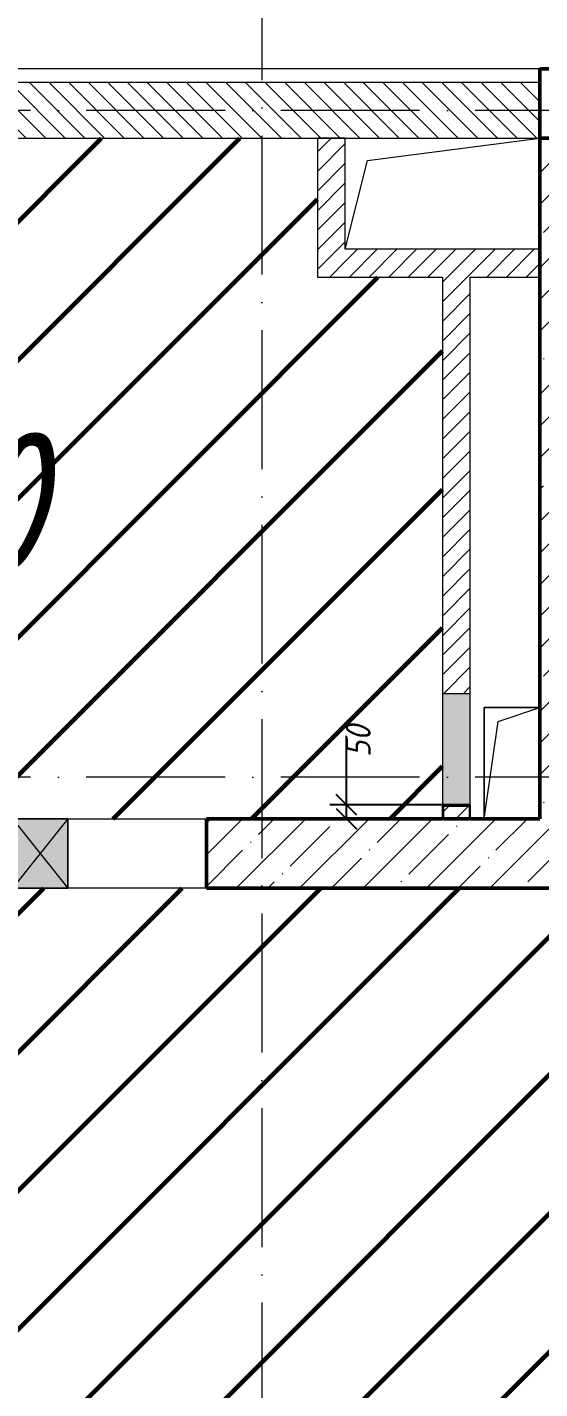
# Model space of a CAD drawing. Header units: millimetres. Extents: x -606178 to 312196, y -19338 to 632709.
# Drawn here: x -211246 to -209401, y 517173 to 522075 of the extents above; entities that cross this region are included whole.
import ezdxf

# ---------------------------------------------------------------- set-up
doc = ezdxf.new("R2010")
doc.units = ezdxf.units.MM
doc.linetypes.add('50_200_ШТРИХ_1Т_ш5_п1_п1_', pattern=[700, 500, -100, 0, -100])
for name, color, linetype, lineweight in [('6.4.1) Окр пт с инж. ПТ2.16', 3, 'Continuous', 60), ('A-____-____-DIMS', 7, 'Continuous', 9), ('A-DETL-GENF-OTLN', 7, 'Continuous', 9), ('A-FLOR-____-OTLN', 7, 'Continuous', 9), ('A-GENM-____-MCUT', 7, 'Continuous', 25), ('A-GENM-____-OTLN', 7, 'Continuous', 9), ('A-GENM-____-OTLN-1', 7, 'Continuous', 25), ('A-GLAZ-____-OTLN', 7, 'Continuous', 9), ('A-WALL-____-MCUT', 7, 'Continuous', 13), ('A-WALL-____-MCUT-2', 7, 'Continuous', 50), ('A-WALL-____-OTLN', 7, 'Continuous', 9), ('A-WALL-____-PATT-1', 7, 'Continuous', 9), ('A-WALL-FNSH-MCUT-1', 7, 'Continuous', 9), ('S-GRID-____-OTLN-1', 7, '50_200_ШТРИХ_1Т_ш5_п1_п1_', 9), ('Марки помещений', 7, 'Continuous', 9)]:
    doc.layers.add(name, color=color, linetype=linetype, lineweight=lineweight)
doc.layers.add('A-GLAZ-____-OTLN-1', color=7, linetype='Continuous', lineweight=9, true_color=0xc0c0c0)
doc.styles.add('ISOCPEUR_I_2', font='isocpeui.ttf', dxfattribs={"width": 0.85, "height": 2.3})
doc.styles.add('ISOCPEUR_I_7', font='isocpeui.ttf', dxfattribs={"width": 0.9, "height": 90})
doc.dimstyles.new('ISO-1_8_0_9К_СРЕДНИЙ_Кладочные_1', dxfattribs={"dimscale": 304.8, "dimtxt": 89.638306, "dimasz": 0.246063, "dimexe": 0.19685, "dimexo": 0, "dimgap": 0, "dimtad": 1, "dimdec": 3, "dimrnd": 0.001, "dimdsep": 46, "dimtxsty": 'ISOCPEUR_I_7', "dimblk1": 'OBLIQUE', "dimblk2": 'OBLIQUE', "dimsah": 1, "dimcen": 0.09, "dimdle": 0.19685, "dimazin": 0, "dimtfac": 1, "dimtdec": 4, "dimtix": 1, "dimtmove": 0, "dimatfit": 3, "dimfxl": 1, "dimtvp": 1, "dimtolj": 1, "dimtzin": 0, "dimarcsym": 2})
pattern_1 = [(45, (-264901.3, 451794.26), (-35.35534, 35.35534), [])]
pattern_2 = [(45, (-264901.3, 451794.26), (-114.04925, 114.04925), []), (45, (-264787.25, 451794.26), (-114.04925, 114.04925), [201.612, -40.322, 3.353, -36.97])]

# ---------------------------------------------------------------- blocks, each defined once
blk = doc.blocks.new('AR_Отверстие Ниша - Лючок-32404098-АР1_План отверстий 2 этажа в осях 1-64_Ю-ЯЯ')
at = {"layer": 'A-GLAZ-____-OTLN'}
blk.add_hatch(color=256, dxfattribs=at).paths.add_polyline_path([(200, -50), (200, 50), (-200, 50), (-200, -50)], flags=0)
for p, q in [((200, 50), (-200, 50)), ((-200, 50), (-200, -50)), ((-200, -50), (200, -50))]:
    blk.add_line(p, q, dxfattribs=at)
blk = doc.blocks.new('154_Фахверк_СКБ_Швеллер - Тип_100_3960_зеркало-29769493-АР1_План отверстий 2 этажа в осях 1-64_Ю-ЯЯ')
at = {"layer": 'A-GENM-____-MCUT'}
for p, q in [((175, 50), (125, 50)), ((125, 50), (125, -50)), ((175, 47), (175, 50)), ((128, 47), (175, 47)), ((128, -47), (128, 47)), ((175, -47), (128, -47)), ((175, -50), (175, -47)), ((125, -50), (175, -50))]:
    blk.add_line(p, q, dxfattribs=at)
blk = doc.blocks.new('AR_Отверстие прямоугольное _в плите_ - AR_Отверстие прямоугольное _в плите_-V161-АР1_План отверстий 2 этажа в осях 1-64_Ю-ЯЯ')
at = {"layer": 'A-GENM-____-OTLN'}
for p, q in [((100, 200), (-100, 200)), ((-100, 200), (-100, -200)), ((-50, 150), (100, 200)), ((-100, -200), (-50, 150))]:
    blk.add_line(p, q, dxfattribs=at)
blk = doc.blocks.new('AR_Отверстие прямоугольное _в плите_ - AR_Отверстие прямоугольное _в плите_-30552525-АР1_План отверстий 2 этажа в осях 1-64_Ю-ЯЯ')
at = {"layer": 'A-GENM-____-OTLN'}
for p, q in [((-270, 120), (350, 200)), ((-350, -200), (-270, 120))]:
    blk.add_line(p, q, dxfattribs=at)
blk = doc.blocks.new('AR_Отверстие прямоугольное _в стене__БезПР - AR_Отверстие прямоугольное _в стене__БезПР-30578456-АР1_План отверстий 2 этажа в осях 1-64_Ю-ЯЯ')
at = {"layer": 'A-GLAZ-____-OTLN-1'}
blk.add_hatch(color=256, dxfattribs=at).paths.add_polyline_path([(100, -125), (100, 125), (-100, 125), (-100, -125)], flags=0)
at = {"layer": 'A-DETL-GENF-OTLN'}
for p, q in [((-100, -125), (-100, 125)), ((-100, 125), (100, 125)), ((100, 125), (-100, -125)), ((-100, 125), (100, -125)), ((100, 125), (-100, 125)), ((-100, 125), (-100, -125)), ((100, 125), (100, -125)), ((100, -125), (100, 125)), ((100, -125), (-100, -125)), ((-100, -125), (100, -125))]:
    blk.add_line(p, q, dxfattribs=at)
at = {"layer": 'A-GLAZ-____-OTLN'}
blk.add_line((100, 125), (-100, 125), dxfattribs=at)
blk = doc.blocks.new('_Oblique')
at = {"color": 0, "linetype": 'ByBlock', "lineweight": -2}
blk.add_line((-0.5, -0.5), (0.5, 0.5), dxfattribs=at)
blk = doc.blocks.new('*D4815')
at = {"layer": 'A-____-____-DIMS', "color": 0, "lineweight": -2, "transparency": 16777216}
for p, q in [((-210097, 519275.3), (-210097, 519523.4)), ((-210097, 519225.3), (-210097, 519335.3)), ((-209660.4, 519275.3), (-210157, 519275.3)), ((-209819.1, 519225.3), (-210157, 519225.3))]:
    blk.add_line(p, q, dxfattribs=at)
at = {"layer": 'Defpoints', "color": 0, "transparency": 16777216}
for p in [(-209660.4, 519275.3), (-210097, 519225.3), (-209819.1, 519225.3)]:
    blk.add_point(p, dxfattribs=at)
at = {"layer": 'A-____-____-DIMS', "color": 0, "lineweight": -2, "transparency": 16777216, "xscale": 75, "yscale": 75, "zscale": 75}
for p, rotation in [((-210097, 519275.3), 90), ((-210097, 519225.3), 270)]:
    blk.add_blockref('_Oblique', p, dxfattribs=dict(at, rotation=rotation))
at = {"layer": 'A-____-____-DIMS', "color": 0, "transparency": 16777216, "insert": (-210100.3, 519446.9), "char_height": 90, "width": 273.052, "attachment_point": 1, "rotation": 90, "line_spacing_factor": 1.149209, "style": 'ISOCPEUR_I_7'}
blk.add_mtext('\\A1;50', dxfattribs=at)

msp = doc.modelspace()

# ---------------------------------------------------------------- hatches: boundary and pattern name
at = {"layer": '6.4.1) Окр пт с инж. ПТ2.16'}
h = msp.add_hatch(dxfattribs=at)
h.set_pattern_fill('ANSI31', color=256, scale=111)
h.paths.add_polyline_path([(-190461.3011, 521675.3011), (-191001.3011, 521675.3011), (-195701.3011, 521675.3011), (-196201.3011, 521675.3011), (-196401.3011, 521675.3011), (-196401.3011, 521225.3011), (-196627.3011, 521225.3011), (-196627.3011, 521219.3011), (-197075.3011, 521219.3011), (-197201.3011, 521225.3011), (-197201.3011, 521675.3011), (-200651.3011, 521675.3011), (-200651.3011, 521175.3011), (-201151.3011, 521175.3011), (-201151.3011, 519475.3011), (-200651.3011, 519475.3011), (-200651.3011, 518975.3011), (-201151.3011, 518975.3011), (-201651.3011, 518975.3011), (-202951.3011, 518975.3011), (-203951.3011, 518975.3011), (-204951.3011, 518975.3011), (-205449.8983, 518975.3011), (-205649.8983, 518975.3011), (-206101.3011, 518975.3011), (-207801.3011, 518975.3011), (-207801.3011, 518175.3011), (-208076.3011, 518175.3011), (-208976.3011, 518175.3011), (-209251.3011, 518175.3011), (-209251.3011, 518975.3011), (-210601.3011, 518975.3011), (-211099.8983, 518975.3011), (-211299.8983, 518975.3011), (-211751.3011, 518975.3011), (-212101.3011, 518975.3011), (-212101.3011, 518375.3011), (-212201.3011, 518375.3011), (-212251.3011, 518375.3011), (-212251.3011, 518475.3011), (-213351.3011, 518475.3011), (-213351.3011, 518375.3011), (-213651.3011, 518375.3011), (-214601.3011, 518375.3011), (-214701.3011, 518375.3011), (-214701.3011, 518975.3011), (-214701.3011, 519225.3011), (-214901.3011, 519225.3011), (-214901.3011, 519325.3011), (-217351.3011, 519325.3011), (-219151.3011, 519325.3011), (-219151.3011, 519075.3011), (-219401.3011, 519075.3011), (-219401.3011, 514975.3011), (-219151.3011, 514975.3011), (-218826.3011, 514975.3011), (-218826.3011, 514981.3011), (-218751.3011, 514981.3011), (-218316.3011, 514975.3011), (-217466.3011, 514975.3011), (-217126.3011, 514975.3011), (-217126.3011, 514981.3011), (-217057.3011, 514981.3011), (-217051.3011, 514981.3011), (-216976.3011, 514981.3011), (-216651.3011, 514975.3011), (-216151.3011, 514975.3011), (-214526.3011, 514975.3011), (-214526.3011, 514981.3011), (-214451.3011, 514981.3011), (-214445.3011, 514981.3011), (-214376.3011, 514981.3011), (-214291.3011, 514975.3011), (-213891.3011, 514975.3011), (-213751.3011, 514975.3011), (-213751.3011, 514981.3011), (-213676.3011, 514981.3011), (-213526.3011, 514975.3011), (-213526.3011, 514981.3011), (-213451.3011, 514981.3011), (-213271.3011, 514975.3011), (-212971.3011, 514975.3011), (-212751.3011, 514975.3011), (-212751.3011, 514981.3011), (-212676.3011, 514981.3011), (-212526.3011, 514975.3011), (-212526.3011, 514981.3011), (-212451.3011, 514981.3011), (-211751.3011, 514975.3011), (-211751.3011, 514981.3011), (-211676.3011, 514981.3011), (-211526.3011, 514975.3011), (-211526.3011, 514981.3011), (-211451.3011, 514981.3011), (-210751.3011, 514975.3011), (-210751.3011, 514981.3011), (-210651.3011, 514981.3011), (-210651.3011, 514975.3011), (-210151.3011, 514975.3011), (-209826.3011, 514975.3011), (-209826.3011, 514981.3011), (-209751.3011, 514981.3011), (-209401.3011, 514975.3011), (-208551.3011, 514975.3011), (-208126.3011, 514975.3011), (-208126.3011, 514981.3011), (-208057.3011, 514981.3011), (-208051.3011, 514981.3011), (-207976.3011, 514981.3011), (-207651.3011, 514975.3011), (-207151.3011, 514975.3011), (-206651.3011, 514975.3011), (-206151.3011, 514975.3011), (-204426.3011, 514975.3011), (-204426.3011, 514981.3011), (-204351.3011, 514981.3011), (-204345.3011, 514981.3011), (-204321.3011, 514975.3011), (-204351.3011, 514975.3011), (-204351.3011, 514935.3011), (-204346.3011, 514935.3011), (-204346.3011, 514775.3011), (-202551.3011, 514775.3011), (-202551.3011, 514844.3011), (-202551.3011, 514906.3011), (-202551.3011, 514981.3011), (-202476.3011, 514981.3011), (-201651.3011, 514975.3011), (-201151.3011, 514975.3011), (-200626.3011, 514975.3011), (-200626.3011, 514981.3011), (-200551.3011, 514981.3011), (-200545.3011, 514981.3011), (-200476.3011, 514981.3011), (-199826.3011, 514975.3011), (-199576.3011, 514975.3011), (-199476.3011, 514975.3011), (-199476.3011, 514981.3011), (-199407.3011, 514981.3011), (-199401.3011, 514981.3011), (-199326.3011, 514981.3011), (-198201.3011, 514975.3011), (-197751.3011, 514975.3011), (-196151.3011, 514975.3011), (-195651.3011, 514975.3011), (-193326.3011, 514975.3011), (-193326.3011, 514981.3011), (-193251.3011, 514981.3011), (-193245.3011, 514981.3011), (-193176.3011, 514981.3011), (-191651.3011, 514975.3011), (-191651.3011, 514981.3011), (-191576.3011, 514981.3011), (-190461.3011, 514977.2562)])
h.paths.add_polyline_path([(-196201.3011, 518975.3011), (-196201.3011, 519475.3011), (-195701.3011, 519475.3011), (-195701.3011, 518975.3011)], flags=16)
h = msp.add_hatch(dxfattribs=at)
h.set_pattern_fill('ANSI31', color=256, scale=111)
h.paths.add_polyline_path([(-209751.3011, 521175.3011), (-210201.3011, 521175.3011), (-210201.3011, 521675.3011), (-212251.3011, 521675.3011), (-212251.3011, 521575.3011), (-212451.3011, 521575.3011), (-212451.3011, 521675.3011), (-213901.3011, 521675.3011), (-214051.3011, 521675.3011), (-214051.3011, 519975.3011), (-214051.3011, 519725.3011), (-214051.3011, 519525.3011), (-214051.3011, 519475.3011), (-214051.3011, 519225.3011), (-211751.3011, 519225.3011), (-211299.8983, 519225.3011), (-211099.8983, 519225.3011), (-210601.3011, 519225.3011), (-209751.3011, 519225.3011), (-209751.3011, 519275.3011), (-209751.3011, 519675.3011)])
h.paths.add_polyline_path([(-213651.3011, 519675.3011), (-213651.3011, 519475.3011), (-213851.3011, 519475.3011), (-213851.3011, 519675.3011)], flags=16)
at = {"layer": 'A-WALL-____-PATT-1'}
h = msp.add_hatch(dxfattribs=at)
h.set_pattern_fill('FP_6', color=256, style=0, pattern_type=2)
h.set_pattern_definition([(135, (-264901.3, 451794.26), (-35.35534, -35.35534), [])])
h.paths.add_polyline_path([(-209401.3011, 521675.3011), (-209401.3011, 521875.3011), (-213901.3011, 521875.3011), (-213901.3011, 521675.3011), (-210123.9615, 521675.3011)], flags=0)
h = msp.add_hatch(dxfattribs=at)
h.set_pattern_fill('FP_5', color=256, style=0, pattern_type=2)
h.set_pattern_definition(pattern_1)
h.paths.add_polyline_path([(-210201.3011, 521175.3011), (-210101.3011, 521175.3011), (-210101.3011, 521675.3011), (-210201.3011, 521675.3011)], flags=0)
h = msp.add_hatch(dxfattribs=at)
h.set_pattern_fill('FP_13', color=256, style=0, pattern_type=2)
h.set_pattern_definition(pattern_2)
h.paths.add_polyline_path([(-209151.3011, 519225.3011), (-209151.3011, 521675.3011), (-209401.3011, 521675.3011), (-209401.3011, 519225.3011)], flags=0)
h = msp.add_hatch(dxfattribs=at)
h.set_pattern_fill('FP_5', color=256, style=0, pattern_type=2)
h.set_pattern_definition(pattern_1)
h.paths.add_polyline_path([(-209651.3011, 521175.3011), (-209401.3011, 521175.3011), (-209401.3011, 521275.3011), (-210101.3011, 521275.3011), (-210101.3011, 521175.3011), (-209751.3011, 521175.3011)], flags=0)
h = msp.add_hatch(dxfattribs=at)
h.set_pattern_fill('FP_5', color=256, style=0, pattern_type=2)
h.set_pattern_definition(pattern_1)
h.paths.add_polyline_path([(-209654.3011, 519225.3011), (-209654.3011, 519272.3011), (-209748.3011, 519272.3011), (-209748.3011, 519225.3011), (-209701.3011, 519225.3011)], flags=0)
h.paths.add_polyline_path([(-209651.3011, 519675.3011), (-209651.3011, 521175.3011), (-209751.3011, 521175.3011), (-209751.3011, 519675.3011)], flags=0)
h = msp.add_hatch(dxfattribs=at)
h.set_pattern_fill('FP_13', color=256, style=0, pattern_type=2)
h.set_pattern_definition(pattern_2)
h.paths.add_polyline_path([(-207701.3011, 518975.3011), (-207701.3011, 519225.3011), (-210601.3011, 519225.3011), (-210601.3011, 518975.3011), (-208356.4608, 518975.3011)], flags=0)
h.paths.add_polyline_path([(-211891.4622, 518975.3011), (-211751.3011, 518975.3011), (-211751.3011, 519225.3011), (-214451.3011, 519225.3011), (-214451.3011, 518975.3011), (-212101.3011, 518975.3011)], flags=0)

# ---------------------------------------------------------------- linework, layer by layer
at = {"layer": 'A-FLOR-____-OTLN'}
for p, q in [((-209401.3011, 521925.3011), (-213901.3011, 521925.3011)), ((-209601.3011, 519625.3011), (-209401.3011, 519625.3011)), ((-209601.3011, 519225.3011), (-209601.3011, 519625.3011))]:
    msp.add_line(p, q, dxfattribs=at)
at = {"layer": 'A-WALL-____-MCUT'}
for p, q in [((-209401.3011, 521875.3011), (-213901.3011, 521875.3011)), ((-213901.3011, 521675.3011), (-209401.3011, 521675.3011))]:
    msp.add_line(p, q, dxfattribs=at)
at = {"layer": 'A-WALL-____-MCUT-2'}
for p, q in [((-208151.3011, 521925.3011), (-209401.3011, 521925.3011)), ((-209401.3011, 521925.3011), (-209401.3011, 521675.3011)), ((-209401.3011, 521675.3011), (-209401.3011, 519225.3011)), ((-209401.3011, 521675.3011), (-208151.3011, 521675.3011)), ((-209751.3011, 519225.3011), (-210601.3011, 519225.3011)), ((-210601.3011, 519225.3011), (-210601.3011, 518975.3011)), ((-209654.3011, 519225.3011), (-209748.3011, 519225.3011)), ((-209401.3011, 519225.3011), (-209651.3011, 519225.3011)), ((-210601.3011, 518975.3011), (-206101.3011, 518975.3011))]:
    msp.add_line(p, q, dxfattribs=at)
at = {"layer": 'A-WALL-____-OTLN'}
for p, q in [((-211099.8983, 519225.3011), (-210601.3011, 519225.3011)), ((-210601.3011, 518975.3011), (-211099.8983, 518975.3011))]:
    msp.add_line(p, q, dxfattribs=at)
at = {"layer": 'A-WALL-FNSH-MCUT-1'}
for p, q in [((-210201.3011, 521675.3011), (-210201.3011, 521175.3011)), ((-210101.3011, 521675.3011), (-210201.3011, 521675.3011)), ((-210101.3011, 521275.3011), (-210101.3011, 521675.3011)), ((-209401.3011, 521275.3011), (-210101.3011, 521275.3011)), ((-210201.3011, 521175.3011), (-209751.3011, 521175.3011)), ((-209751.3011, 521175.3011), (-209751.3011, 519675.3011)), ((-209651.3011, 519675.3011), (-209651.3011, 521175.3011)), ((-209651.3011, 521175.3011), (-209401.3011, 521175.3011))]:
    msp.add_line(p, q, dxfattribs=at)
at = {"layer": 'S-GRID-____-OTLN-1'}
for p, q in [((-210401.3011, 542687.1106), (-210401.3011, 504685.847)), ((-160826.8945, 521775.3011), (-215659.2834, 521775.3011)), ((-160826.8945, 519375.3011), (-269570.0713, 519375.3011))]:
    msp.add_line(p, q, dxfattribs=at)

# ---------------------------------------------------------------- block references
at = {"layer": 'A-GENM-____-OTLN'}
for name, p in [('AR_Отверстие прямоугольное _в плите_ - AR_Отверстие прямоугольное _в плите_-30552525-АР1_План отверстий 2 этажа в осях 1-64_Ю-ЯЯ', (-209751.3011, 521475.3011)), ('AR_Отверстие прямоугольное _в плите_ - AR_Отверстие прямоугольное _в плите_-V161-АР1_План отверстий 2 этажа в осях 1-64_Ю-ЯЯ', (-209501.3011, 519425.3011))]:
    msp.add_blockref(name, p, dxfattribs=at)
at = {"layer": 'A-GENM-____-OTLN-1', "rotation": 270}
msp.add_blockref('154_Фахверк_СКБ_Швеллер - Тип_100_3960_зеркало-29769493-АР1_План отверстий 2 этажа в осях 1-64_Ю-ЯЯ', (-209701.3011, 519400.3011), dxfattribs=at)
at = {"layer": 'A-GLAZ-____-OTLN', "rotation": 270}
msp.add_blockref('AR_Отверстие Ниша - Лючок-32404098-АР1_План отверстий 2 этажа в осях 1-64_Ю-ЯЯ', (-209701.3011, 519475.3011), dxfattribs=at)
at = {"layer": 'A-GLAZ-____-OTLN'}
msp.add_blockref('AR_Отверстие прямоугольное _в стене__БезПР - AR_Отверстие прямоугольное _в стене__БезПР-30578456-АР1_План отверстий 2 этажа в осях 1-64_Ю-ЯЯ', (-211199.8983, 519100.3011), dxfattribs=at)

# ---------------------------------------------------------------- texts
at = {"layer": 'Марки помещений', "insert": (-212474.2301, 520615.9243), "char_height": 500, "width": 785.65375, "attachment_point": 1, "style": 'ISOCPEUR_I_2'}
msp.add_mtext('2.020', dxfattribs=at)

# ---------------------------------------------------------------- dimensions: what is measured, and where the dimension line sits
at = {"layer": 'A-____-____-DIMS'}
dim = msp.add_linear_dim(base=(-210096.9667, 519225.3011), p1=(-209660.3672, 519275.3011), p2=(-209819.0694, 519225.3011), angle=90, dimstyle='ISO-1_8_0_9К_СРЕДНИЙ_Кладочные_1', override={"dimpost": '<>', "dimfxl": 166.392287}, dxfattribs=at)
dim.commit()
dim.dimension.update_dxf_attribs({"geometry": '*D4815', "text_midpoint": (-210040.2974, 519523.4333), "dimtype": 160, "text_rotation": 90})

doc.saveas('drawing.dxf')
